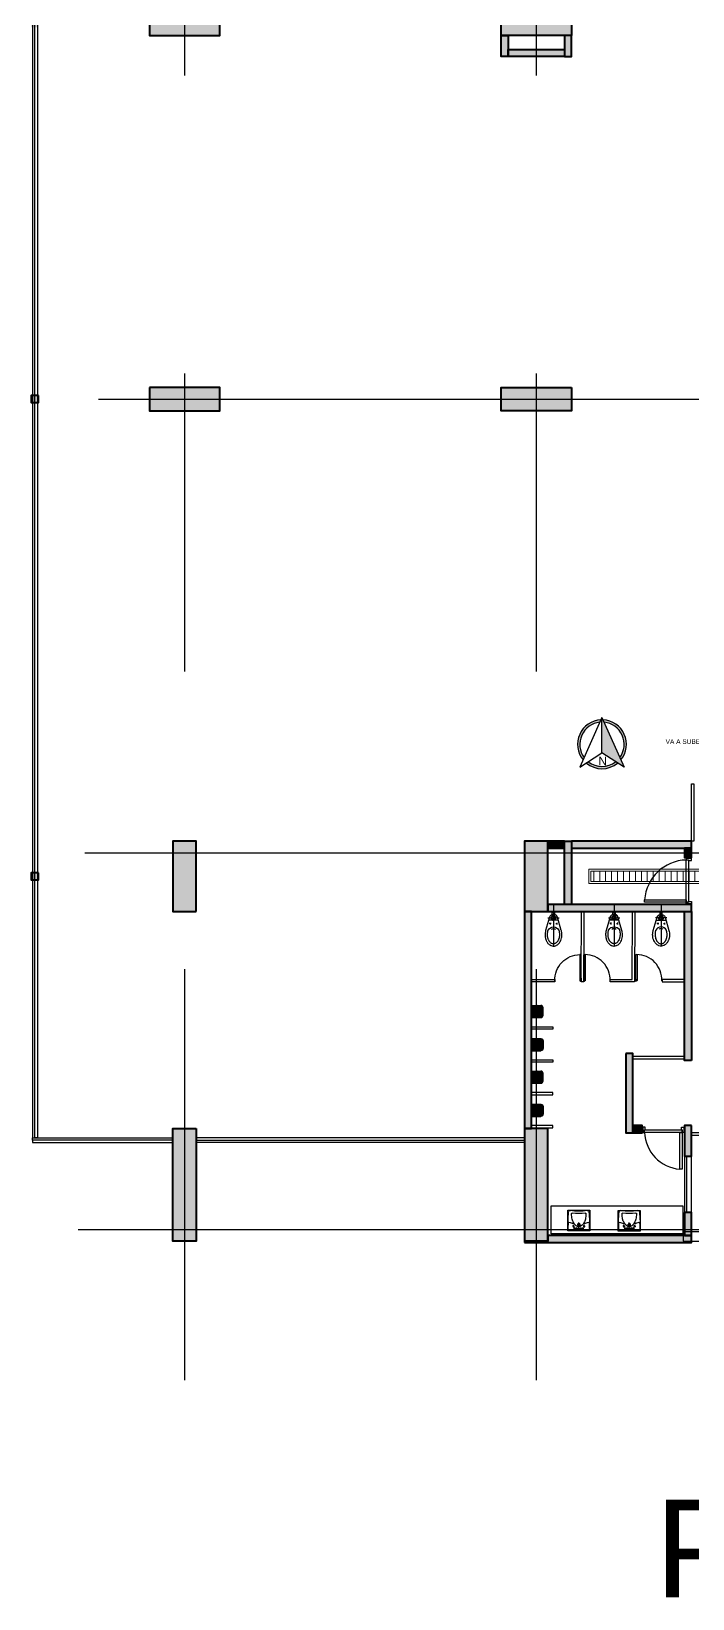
# Model space of a CAD drawing. Header units: millimetres. Extents: x -967 to 876, y -355 to 681.
# Drawn here: x 153.76 to 167.86, y -238.33 to -204.92 of the extents above; entities that cross this region are included whole.
import ezdxf
from ezdxf import colors
from ezdxf.entities.mleader import LeaderData, LeaderLine
from ezdxf.enums import TextEntityAlignment as Align
from ezdxf.math import Vec2, Vec3

# ---------------------------------------------------------------- set-up
doc = ezdxf.new("R2010")
doc.units = ezdxf.units.MM
doc.linetypes.add('Center', pattern=[50.8, 31.75, -6.35, 6.35, -6.35])
doc.linetypes.add('HIDDEN', pattern=[9.525, 6.35, -3.175])
for name, color, linetype, lineweight in [('-CN-GYD-BANDEJA TIPO ESCALERA', 140, 'Continuous', 18), ('Estructura', 8, 'Continuous', 40), ('Muro', 9, 'Continuous', 40), ('Vidrio', 8, 'Continuous', 30)]:
    doc.layers.add(name, color=color, linetype=linetype, lineweight=lineweight)
for name, color, linetype in [('1amobla', 253, 'Continuous'), ('_ACHU5', 255, 'Continuous'), ('AMOBLAMIENTO', 8, 'Continuous'), ('EJE-ESTRUCTURA', 8, 'Center'), ('F-2', 8, 'Continuous'), ('HACHTCOLUMNA', 250, 'Continuous'), ('JCA_HATCH 254', 252, 'Continuous'), ('MUEBLE', 8, 'Continuous'), ('NORTE', 7, 'Continuous'), ('PLO_CORONA', 1, 'Continuous'), ('RE60', 7, 'Continuous')]:
    doc.layers.add(name, color=color, linetype=linetype)
doc.layers.add('DIM-25', color=8, linetype='Continuous', plot=False)
doc.styles.add('ROMAN', font='ROMANS', dxfattribs={"width": 1.2})
doc.styles.get("Standard").update_dxf_attribs({"font": 'arial.ttf'})

# ---------------------------------------------------------------- blocks, each defined once
blk = doc.blocks.new('Est etapa 3 torre')
at = {"layer": 'HACHTCOLUMNA'}
h = blk.add_hatch(color=256, dxfattribs=at)
h.paths.add_polyline_path([(1123.55, -5959.124), (1123.05, -5959.124), (1123.05, -5957.624), (1123.55, -5957.624)])
h.paths.add_polyline_path([(1116.05, -5959.124), (1115.55, -5959.124), (1115.55, -5957.624), (1116.05, -5957.624)])
h.paths.add_polyline_path([(1139.548, -5959.124), (1139.048, -5959.124), (1139.048, -5957.624), (1139.548, -5957.624)])
h.paths.add_polyline_path([(1132.05, -5959.124), (1131.55, -5959.124), (1131.55, -5957.624), (1132.05, -5957.624)])
h.paths.add_polyline_path([(1140.048, -5967.649), (1140.048, -5968.149), (1138.548, -5968.149), (1138.548, -5967.649)])
h.paths.add_polyline_path([(1124.05, -5967.649), (1124.05, -5968.149), (1122.55, -5968.149), (1122.55, -5967.649)])
h.paths.add_polyline_path([(1131.05, -5967.649), (1131.05, -5968.149), (1132.55, -5968.149), (1132.55, -5967.649)])
h.paths.add_polyline_path([(1115.05, -5967.649), (1115.05, -5968.149), (1116.55, -5968.149), (1116.55, -5967.649)])
h.paths.add_polyline_path([(1140.048, -5975.649), (1140.048, -5976.149), (1138.548, -5976.149), (1138.548, -5975.649)])
h.paths.add_polyline_path([(1124.05, -5975.649), (1124.05, -5976.149), (1122.55, -5976.149), (1122.55, -5975.649)])
h.paths.add_polyline_path([(1131.05, -5975.649), (1131.05, -5976.149), (1132.55, -5976.149), (1132.55, -5975.649)])
h.paths.add_polyline_path([(1115.05, -5975.649), (1115.05, -5976.149), (1116.55, -5976.149), (1116.55, -5975.649)])
h.paths.add_polyline_path([(1140.048, -5985.749), (1140.048, -5986.249), (1138.548, -5986.249), (1138.548, -5985.749)])
h.paths.add_polyline_path([(1124.05, -5985.749), (1124.05, -5986.249), (1122.55, -5986.249), (1122.55, -5985.749)])
h.paths.add_polyline_path([(1131.05, -5985.749), (1131.05, -5986.249), (1132.55, -5986.249), (1132.55, -5985.749)])
h.paths.add_polyline_path([(1115.05, -5985.749), (1115.05, -5986.249), (1116.55, -5986.249), (1116.55, -5985.749)])
h.paths.add_polyline_path([(1140.048, -5993.749), (1140.048, -5994.249), (1138.548, -5994.249), (1138.548, -5993.749)])
h.paths.add_polyline_path([(1124.05, -5993.749), (1124.05, -5994.249), (1122.55, -5994.249), (1122.55, -5993.749)])
h.paths.add_polyline_path([(1131.05, -5993.749), (1131.05, -5994.249), (1132.55, -5994.249), (1132.55, -5993.749)])
h.paths.add_polyline_path([(1115.05, -5993.749), (1115.05, -5994.249), (1116.55, -5994.249), (1116.55, -5993.749)])
h.paths.add_polyline_path([(1132.05, -6003.426), (1131.55, -6003.426), (1131.55, -6004.922), (1132.05, -6004.922)])
h.paths.add_polyline_path([(1138.153, -6003.424), (1139.653, -6003.424), (1139.653, -6003.924), (1138.153, -6003.924)])
h.paths.add_polyline_path([(1116.05, -6004.924), (1116.05, -6003.424), (1115.55, -6003.424), (1115.55, -6004.924)])
h.paths.add_polyline_path([(1123.55, -6004.924), (1123.55, -6003.424), (1123.05, -6003.424), (1123.05, -6004.924)])
h.paths.add_polyline_path([(1139.048, -6011.949), (1139.048, -6009.549), (1139.548, -6009.549), (1139.548, -6011.949)])
h.paths.add_polyline_path([(1131.55, -6009.549), (1131.55, -6011.949), (1132.05, -6011.949), (1132.05, -6009.549)])
h.paths.add_polyline_path([(1123.05, -6009.549), (1123.05, -6011.949), (1123.55, -6011.949), (1123.55, -6009.549)])
h.paths.add_polyline_path([(1116.05, -6009.549), (1116.05, -6011.949), (1115.55, -6011.949), (1115.55, -6009.549)])
at = {"layer": 'EJE-ESTRUCTURA'}
for p, q in [((1115.8, -5955.354), (1115.8, -6014.914)), ((1123.3, -5955.354), (1123.3, -6014.914)), ((1113.963, -5993.999), (1145.333, -5993.999)), ((1113.67, -6003.674), (1145.333, -6003.674)), ((1113.531, -6011.699), (1145.333, -6011.699))]:
    blk.add_line(p, q, dxfattribs=at)
at = {"layer": 'Estructura'}
for points in [[(1115.05, -5985.749), (1115.05, -5986.249), (1116.55, -5986.249), (1116.55, -5985.749)], [(1124.05, -5985.749), (1124.05, -5986.249), (1122.55, -5986.249), (1122.55, -5985.749)], [(1115.05, -5993.749), (1115.05, -5994.249), (1116.55, -5994.249), (1116.55, -5993.749)], [(1124.05, -5993.749), (1124.05, -5994.249), (1122.55, -5994.249), (1122.55, -5993.749)], [(1116.05, -6004.924), (1116.05, -6003.424), (1115.55, -6003.424), (1115.55, -6004.924)], [(1123.55, -6004.924), (1123.55, -6003.424), (1123.05, -6003.424), (1123.05, -6004.924)], [(1116.05, -6009.549), (1116.05, -6011.949), (1115.55, -6011.949), (1115.55, -6009.549)], [(1123.05, -6009.549), (1123.05, -6011.949), (1123.55, -6011.949), (1123.55, -6009.549)]]:
    blk.add_lwpolyline(points, close=True, dxfattribs=at)
blk = doc.blocks.new('P8P1P161')
at = {"layer": '_ACHU5'}
h = blk.add_hatch(color=256, dxfattribs=at)
h.dxf.hatch_style = 1
h.paths.add_polyline_path([(-0.13, 0), (0.13, 0), (0.13, -0.08), (-0.13, -0.08)])
h.paths.add_polyline_path([(-0.006, -0.064, 1), (0.006, -0.064, 1)], flags=16)
h.paths.add_polyline_path([(-0.13, -0.08), (0.13, -0.08), (0.13, -0.123, 0.414214), (0.1, -0.093), (-0.1, -0.093, 0.414214), (-0.13, -0.123)])
h.paths.add_polyline_path([(-0.1, -0.093), (0.1, -0.093, -0.414214), (0.13, -0.123), (0.13, -0.19, -0.414214), (0.08, -0.24), (-0.08, -0.24, -0.414214), (-0.13, -0.19), (-0.13, -0.123, -0.414214)])
h.paths.add_polyline_path([(-0.1, -0.101, 0.414214), (-0.115, -0.116), (-0.115, -0.183, 0.414214), (-0.08, -0.218), (0.08, -0.218, 0.414214), (0.115, -0.183), (0.115, -0.116, 0.414214), (0.1, -0.101)], flags=16)
h.paths.add_polyline_path([(-0.024, -0.114), (-0.024, -0.13), (-0.016, -0.13), (-0.016, -0.114)], flags=0)
h.paths.add_polyline_path([(-0.004, -0.114), (-0.004, -0.13), (0.004, -0.13), (0.004, -0.114)], flags=0)
h.paths.add_polyline_path([(0.016, -0.114), (0.016, -0.13), (0.024, -0.13), (0.024, -0.114)], flags=0)
h.paths.add_polyline_path([(-0.115, -0.116, -0.414214), (-0.1, -0.101), (0.1, -0.101, -0.414214), (0.115, -0.116), (0.115, -0.183, -0.414214), (0.08, -0.218), (-0.08, -0.218, -0.414214), (-0.115, -0.183)], flags=0)
h = blk.add_hatch(color=256, dxfattribs=at)
h.dxf.hatch_style = 1
h.paths.add_polyline_path([(-0.115, -0.116), (-0.115, -0.183, 0.414214), (-0.08, -0.218), (0.08, -0.218, 0.414214), (0.115, -0.183), (0.115, -0.116, 0.414214), (0.1, -0.101), (-0.1, -0.101, 0.414214)])
h.paths.add_polyline_path([(0.024, -0.13), (0.016, -0.13), (0.016, -0.114), (0.024, -0.114)], flags=16)
h.paths.add_polyline_path([(0.004, -0.13), (-0.004, -0.13), (-0.004, -0.114), (0.004, -0.114)], flags=16)
h.paths.add_polyline_path([(-0.016, -0.13), (-0.024, -0.13), (-0.024, -0.114), (-0.016, -0.114)], flags=16)
for p, q in [((-0.13, 0), (0.13, 0)), ((-0.13, 0), (-0.13, -0.123)), ((0.13, 0), (0.13, -0.123)), ((-0.13, -0.123), (-0.13, -0.19)), ((-0.115, -0.116), (-0.115, -0.183)), ((-0.1, -0.093), (0.1, -0.093)), ((-0.1, -0.101), (0.1, -0.101)), ((-0.08, -0.218), (0.08, -0.218)), ((-0.08, -0.24), (0.08, -0.24)), ((-0.024, -0.13), (-0.024, -0.114)), ((-0.024, -0.114), (-0.016, -0.114)), ((-0.016, -0.13), (-0.024, -0.13)), ((-0.016, -0.114), (-0.016, -0.13)), ((-0.004, -0.114), (0.004, -0.114)), ((-0.004, -0.13), (-0.004, -0.114)), ((0.004, -0.13), (-0.004, -0.13)), ((0.004, -0.114), (0.004, -0.13)), ((0.016, -0.13), (0.016, -0.114)), ((0.016, -0.114), (0.024, -0.114)), ((0.024, -0.13), (0.016, -0.13)), ((0.024, -0.114), (0.024, -0.13)), ((0.115, -0.116), (0.115, -0.183)), ((0.13, -0.123), (0.13, -0.19))]:
    blk.add_line(p, q)
blk.add_circle((0, -0.064), 0.00632)
for centre, radius, start, end in [((-0.1, -0.123), 0.03, 90, 180), ((-0.08, -0.19), 0.05, 180, 270), ((-0.1, -0.116), 0.0149, 90, 180), ((-0.08, -0.183), 0.0349, 180, 270), ((0.08, -0.183), 0.0349, 270, 0), ((0.08, -0.19), 0.05, 270, 0), ((0.1, -0.123), 0.03, 0, 90), ((0.1, -0.116), 0.0149, 0, 90)]:
    blk.add_arc(centre, radius, start, end)
at = {"style": 'ROMAN', "width": 1.2}
for tag, flags, p in [('CODIN', 3, (0.018, -0.647)), ('CODIN0', 1, (-0.032, -0.975))]:
    blk.add_attdef(tag, text='', height=0.21, dxfattribs=dict(at, flags=flags)).set_placement(p, align=Align.MIDDLE)
blk = doc.blocks.new('PUERTA BAÑOS')
at = {"layer": 'AMOBLAMIENTO'}
for p, q in [((0, 0), (-0.005, 0)), ((0, -0.06), (0, 0)), ((-0.03, -0.005), (-0.03, -0.02)), ((-0.005, 0), (-0.025, 0)), ((-0.025, -0.025), (-0.005, -0.025)), ((-0.005, -0.025), (-0.005, 0)), ((-0.005, 0), (-0.005, -0.06)), ((-0.005, -0.06), (0, -0.06))]:
    blk.add_line(p, q, dxfattribs=at)
blk.add_lwpolyline([(-0.008, 0.002), (-0.008, -0.628, -0.414214), (-0.013, -0.633), (-0.033, -0.633, -0.414214), (-0.038, -0.628), (-0.038, -0.003, -0.414214), (-0.033, 0.002)], format="xyb", close=True, dxfattribs=at)
blk.add_circle((-0.022, -0.013), 0.0025, dxfattribs=at)
at = {"layer": 'AMOBLAMIENTO', "ltscale": 0.1}
blk.add_arc((-0.034, -0.026), 0.607, 177.5483, 270.1437, dxfattribs=at)
at = {"layer": 'AMOBLAMIENTO'}
for centre, start, end in [((-0.025, -0.005), 90, 180), ((-0.025, -0.02), 180, 270)]:
    blk.add_arc(centre, 0.005, start, end, dxfattribs=at)
blk = doc.blocks.new('INODORO')
at = {"layer": 'AMOBLAMIENTO', "extrusion": (-1.55665e-06, -4.47371e-06, 1)}
for p, q in [((0.103, 0.17, 13.502), (-0.103, 0.17, 13.502)), ((-0.024, 0.164, 13.502), (-0.101, 0.164, 13.502)), ((-0.051, 0.24, 13.502), (-0.089, 0.24, 13.502)), ((-0.07, 0.221, 13.502), (-0.07, 0.259, 13.502)), ((0.101, 0.164, 13.502), (0.024, 0.164, 13.502)), ((0.051, 0.24, 13.502), (0.089, 0.24, 13.502)), ((0.07, 0.221, 13.502), (0.07, 0.259, 13.502))]:
    blk.add_line(p, q, dxfattribs=at)
at = {"layer": 'AMOBLAMIENTO', "extrusion": (-1.55665e-06, -4.47371e-06, 1), "elevation": 13.502, "flags": 128}
for points in [[(0.167, 0.387), (0.084, 0.101, -0.016701), (0.083, 0.097, -0.022806), (0.08, 0.091, -0.021821), (0.078, 0.086, -0.034751), (0.072, 0.078, -0.036571), (0.065, 0.07, -0.043988), (0.056, 0.062, -0.052185), (0.043, 0.055, -0.082496), (0.021, 0.05, -0.014668), (0.017, 0.05), (-0.017, 0.05, -0.083909), (-0.04, 0.054, -0.098699), (-0.063, 0.068, -0.082496), (-0.078, 0.086, -0.052185), (-0.083, 0.099, -0.009147), (-0.084, 0.101), (-0.167, 0.387, -0.038438), (-0.177, 0.436, -0.03221), (-0.18, 0.478, -0.004356), (-0.18, 0.484, -0.034754), (-0.176, 0.528, -0.021818), (-0.17, 0.556, -0.013779), (-0.166, 0.573, -0.009024), (-0.163, 0.582, -0.022804), (-0.154, 0.603, -0.021821), (-0.144, 0.623, -0.031515), (-0.127, 0.649, -0.003233), (-0.126, 0.651, -0.036571), (-0.107, 0.672, -0.043988), (-0.081, 0.694, -0.02205), (-0.066, 0.703, -0.030103), (-0.051, 0.71, -0.082496), (-0.008, 0.72, -0.014666), (0, 0.72, -0.083908), (0.045, 0.712, -0.043384), (0.066, 0.703, -0.055079), (0.101, 0.678, -0.050815), (0.127, 0.649, -0.03155), (0.144, 0.623, -0.052186), (0.165, 0.575, -0.001468), (0.166, 0.573, -0.042516), (0.177, 0.52, -0.03221), (0.18, 0.478, -0.004357), (0.18, 0.472, -0.034752), (0.176, 0.427, -0.02182), (0.17, 0.4, -0.009707), (0.167, 0.387)], [(0, 0.67, 0.014666), (-0.005, 0.67, 0.082496), (-0.032, 0.664, 0.044795), (-0.046, 0.657, 0.007375), (-0.05, 0.654, 0.043988), (-0.07, 0.638, 0.036571), (-0.084, 0.621, 0.018877), (-0.091, 0.612, 0.015864), (-0.098, 0.601, 0.021821), (-0.106, 0.584, 0.022804), (-0.114, 0.566, 0.01791), (-0.118, 0.551, 0.004894), (-0.12, 0.545, 0.021818), (-0.125, 0.52, 0.034754), (-0.128, 0.478, 0.004356), (-0.129, 0.472, 0.03221), (-0.126, 0.434, 0.03362), (-0.118, 0.394, 0.010353), (-0.116, 0.385, 0.008488), (-0.113, 0.378)], [(0.113, 0.378, 0.000935), (0.114, 0.379, 0.017908), (0.118, 0.394, 0.004894), (0.12, 0.399, 0.02182), (0.125, 0.425, 0.034752), (0.129, 0.467, 0.004357), (0.129, 0.472, 0.03221), (0.126, 0.511, 0.033619), (0.118, 0.551, 0.010353), (0.116, 0.56, 0.052186), (0.098, 0.601, 0.015899), (0.091, 0.612, 0.066511), (0.065, 0.642, 0.040373), (0.046, 0.657, 0.058094), (0.028, 0.665, 0.083908), (0, 0.67)]]:
    blk.add_lwpolyline(points, format="xyb", dxfattribs=at)
at = {"layer": 'AMOBLAMIENTO', "linetype": 'HIDDEN', "ltscale": 0.25, "extrusion": (-1.55665e-06, -4.47371e-06, 1), "elevation": 13.502}
for points in [[(0, -0.15), (0, 0.72)], [(-0.12, 0.12), (0.12, 0.12)]]:
    blk.add_lwpolyline(points, dxfattribs=at)
at = {"layer": 'AMOBLAMIENTO', "extrusion": (-1.55665e-06, -4.47371e-06, 1), "elevation": 13.502}
blk.add_lwpolyline([(0.025, 0.05), (-0.025, 0.05), (-0.025, 0), (0.025, 0)], close=True, dxfattribs=at)
at = {"layer": 'AMOBLAMIENTO', "extrusion": (-1.55665e-06, -4.47371e-06, 1)}
for major_axis, start_param, end_param in [((0.121, -0.042), 3.962815, 6.131668), ((0.0863, -0.03), 4.528683, 5.5658)]:
    blk.add_ellipse((0, 0.438, 13.502), major_axis=major_axis, ratio=1, start_param=start_param, end_param=end_param, dxfattribs=at)
for centre, major_axis in [((-0.07, 0.24, 13.502), (0.00567, -0.00197)), ((0, 0.12, 13.502), (0.0472, -0.0164)), ((0, 0.12, 13.502), (0.0425, -0.0148)), ((0, 0.12, 13.502), (0.0331, -0.0115)), ((0.07, 0.24, 13.502), (0.00567, -0.00197))]:
    blk.add_ellipse(centre, major_axis=major_axis, ratio=1, dxfattribs=at)
blk = doc.blocks.new('lav discapacitados')
for p, q in [((0.135, 0.125), (0.135, 0.14)), ((0.503, 0.125), (0.503, 0.14)), ((0.038, -0.307), (0.601, -0.307)), ((0.058, -0.289), (0.319, -0.289)), ((0.183, -0.19), (0.154, -0.19)), ((0.183, -0.19), (0.183, -0.162)), ((0.183, -0.19), (0.183, -0.218)), ((0.183, -0.19), (0.211, -0.19)), ((0.215, -0.251), (0.187, -0.251)), ((0.215, -0.251), (0.215, -0.223)), ((0.215, -0.251), (0.243, -0.251)), ((0.215, -0.251), (0.215, -0.28)), ((0.267, -0.251), (0.239, -0.251)), ((0.267, -0.251), (0.267, -0.223)), ((0.267, -0.251), (0.295, -0.251)), ((0.267, -0.251), (0.267, -0.28)), ((0.319, -0.15), (0.276, -0.15)), ((0.319, -0.251), (0.291, -0.251)), ((0.319, -0.317), (0.319, -0.096)), ((0.319, -0.15), (0.319, -0.122)), ((0.319, -0.15), (0.362, -0.15)), ((0.319, -0.15), (0.319, -0.178)), ((0.319, -0.251), (0.319, -0.223)), ((0.319, -0.251), (0.348, -0.251)), ((0.319, -0.251), (0.319, -0.28)), ((0.58, -0.289), (0.319, -0.289)), ((0.371, -0.251), (0.343, -0.251)), ((0.371, -0.251), (0.371, -0.223)), ((0.371, -0.251), (0.4, -0.251)), ((0.371, -0.251), (0.371, -0.28)), ((0.424, -0.251), (0.395, -0.251)), ((0.424, -0.251), (0.424, -0.223)), ((0.424, -0.251), (0.452, -0.251)), ((0.424, -0.251), (0.424, -0.28)), ((0.456, -0.19), (0.427, -0.19)), ((0.456, -0.19), (0.456, -0.162)), ((0.456, -0.19), (0.484, -0.19)), ((0.456, -0.19), (0.456, -0.218))]:
    blk.add_line(p, q)
blk.add_lwpolyline([(0.135, 0.125, 0.057771), (0.15, -0.005, 0.071436), (0.189, -0.104, 0.106424), (0.255, -0.178, 0.158971), (0.319, -0.199, 0.158971)], format="xyb")
at = {"linetype": 'Continuous'}
for centre in [(0.183, -0.19), (0.215, -0.251), (0.267, -0.251), (0.371, -0.251), (0.424, -0.251), (0.456, -0.19)]:
    blk.add_circle(centre, 0.0174, dxfattribs=at)
for centre, radius in [((0.319, -0.15), 0.0325), ((0.319, -0.15), 0.023), ((0.319, -0.251), 0.0174)]:
    blk.add_circle(centre, radius)
for centre, radius, start, end in [((5.796, -0.307), 5.759, 175.151, 180), ((0.097, 0.176), 0.0385, 79.4854, 175.151), ((0.319, 1.375), 1.181, 259.4854, 280.5146), ((0.145, 0.14), 0.0102, 81.9935, 180), ((0.319, 1.375), 1.237, 261.9935, 278.0065), ((-0.066, 0.125), 0.57, 346.7746, 0), ((0.493, 0.14), 0.0102, 0, 98.0065), ((0.542, 0.176), 0.0385, 4.849, 100.5146), ((-5.158, -0.307), 5.759, 0, 4.849), ((5.796, -0.307), 5.748, 177.9207, 179.7162), ((0.058, -0.279), 0.0102, 179.7162, 270), ((0.062, -0.099), 0.0102, 88.9603, 177.9207), ((0.058, -0.307), 0.218, 56.4295, 88.9603), ((0.185, -0.117), 0.0102, 236.4295, 31.5913), ((0.319, -0.091), 0.109, 270, 306.1312), ((0.244, 0.012), 0.236, 306.1312, 330.4303), ((0.454, -0.117), 0.0102, 148.4087, 303.5705), ((0.124, 0.08), 0.374, 330.4303, 346.7746), ((0.58, -0.307), 0.218, 91.0397, 123.5705), ((0.576, -0.099), 0.0102, 2.0793, 91.0397), ((0.58, -0.279), 0.0102, 270, 0.2838), ((-5.158, -0.307), 5.748, 0.2838, 2.0793)]:
    blk.add_arc(centre, radius, start, end)
blk = doc.blocks.new('A$C66dadc9e')
at = {"layer": 'JCA_HATCH 254'}
h = blk.add_hatch(color=256, dxfattribs=at)
h.paths.add_polyline_path([(8.584, -19.268), (8.734, -19.268), (8.734, -19.718), (8.584, -19.718)])
h.paths.add_polyline_path([(8.734, -19.268), (8.734, -19.418), (9.934, -19.418), (9.934, -19.268)])
h.paths.add_polyline_path([(9.934, -19.268), (10.084, -19.268), (10.084, -19.718), (9.934, -19.718)])
h.paths.add_polyline_path([(0.084, -19.268), (0.234, -19.268), (0.234, -19.718), (0.084, -19.718)])
h.paths.add_polyline_path([(0.234, -19.268), (0.234, -19.418), (1.434, -19.418), (1.434, -19.268)])
h.paths.add_polyline_path([(1.434, -19.268), (1.584, -19.268), (1.584, -19.718), (1.434, -19.718)])
h.paths.add_polyline_path([(0.234, -20.668), (0.084, -20.668), (0.084, -20.218), (0.234, -20.218)])
h.paths.add_polyline_path([(1.434, -20.668), (1.584, -20.668), (1.584, -20.218), (1.434, -20.218)])
h.paths.add_polyline_path([(0.234, -20.668), (0.234, -20.518), (1.434, -20.518), (1.434, -20.668)])
h.paths.add_polyline_path([(8.734, -20.668), (8.584, -20.668), (8.584, -20.218), (8.734, -20.218)])
h.paths.add_polyline_path([(9.934, -20.668), (10.084, -20.668), (10.084, -20.218), (9.934, -20.218)])
h.paths.add_polyline_path([(8.734, -20.668), (8.734, -20.518), (9.934, -20.518), (9.934, -20.668)])
h.paths.add_polyline_path([(8.734, -2.568), (8.584, -2.568), (8.584, -2.118), (8.734, -2.118)])
h.paths.add_polyline_path([(9.934, -2.568), (10.084, -2.568), (10.084, -2.118), (9.934, -2.118)])
h.paths.add_polyline_path([(8.734, -2.568), (8.734, -2.418), (9.934, -2.418), (9.934, -2.568)])
h.paths.add_polyline_path([(8.584, -1.168), (8.734, -1.168), (8.734, -1.618), (8.584, -1.618)])
h.paths.add_polyline_path([(8.734, -1.168), (8.734, -1.318), (9.934, -1.318), (9.934, -1.168)])
h.paths.add_polyline_path([(9.934, -1.168), (10.084, -1.168), (10.084, -1.618), (9.934, -1.618)])
h.paths.add_polyline_path([(0.084, -1.168), (0.234, -1.168), (0.234, -1.618), (0.084, -1.618)])
h.paths.add_polyline_path([(0.234, -1.168), (0.234, -1.318), (1.434, -1.318), (1.434, -1.168)])
h.paths.add_polyline_path([(1.434, -1.168), (1.584, -1.168), (1.584, -1.618), (1.434, -1.618)])
h.paths.add_polyline_path([(0.234, -2.568), (0.084, -2.568), (0.084, -2.118), (0.234, -2.118)])
h.paths.add_polyline_path([(1.434, -2.568), (1.584, -2.568), (1.584, -2.118), (1.434, -2.118)])
h.paths.add_polyline_path([(0.234, -2.568), (0.234, -2.418), (1.434, -2.418), (1.434, -2.568)])
h.paths.add_polyline_path([(-9.784, -38.068), (-9.934, -38.068), (-9.934, -38.218), (-9.784, -38.218)])
h.paths.add_polyline_path([(-9.784, -27.893), (-9.934, -27.893), (-9.934, -28.043), (-9.784, -28.043)])
h.paths.add_polyline_path([(-9.784, -19.893), (-9.934, -19.893), (-9.934, -20.043), (-9.784, -20.043)])
h.paths.add_polyline_path([(-9.784, -9.793), (-9.934, -9.793), (-9.934, -9.943), (-9.784, -9.943)])
h.paths.add_polyline_path([(-9.782, -1.793), (-9.932, -1.793), (-9.932, -1.943), (-9.782, -1.943)])
h.paths.add_polyline_path([(20.108, -27.893), (19.958, -27.893), (19.958, -28.043), (20.108, -28.043)])
h.paths.add_polyline_path([(20.108, -19.893), (19.958, -19.893), (19.958, -20.043), (20.108, -20.043)])
h.paths.add_polyline_path([(20.108, -9.793), (19.958, -9.793), (19.958, -9.943), (20.108, -9.943)])
h.paths.add_polyline_path([(20.108, -1.793), (19.958, -1.793), (19.958, -1.943), (20.108, -1.943)])
at = {"layer": 'JCA_HATCH 254', "linetype": 'Continuous', "ltscale": 0.3, "transparency": 33554687}
h = blk.add_hatch(color=256, dxfattribs=at)
h.dxf.hatch_style = 1
h.paths.add_polyline_path([(1.084, -37.394), (1.084, -37.544), (1.433, -37.544), (1.433, -37.394)])
h = blk.add_hatch(color=256, dxfattribs=at)
h.dxf.hatch_style = 1
h.paths.add_polyline_path([(1.433, -37.394), (1.583, -37.394), (1.583, -38.744), (1.433, -38.744)])
h = blk.add_hatch(color=256, dxfattribs=at)
h.dxf.hatch_style = 1
h.paths.add_polyline_path([(4.144, -37.394), (1.583, -37.394), (1.583, -37.544), (4.144, -37.544)])
h = blk.add_hatch(color=256, dxfattribs=at)
h.dxf.hatch_style = 1
h.paths.add_polyline_path([(3.994, -37.544), (3.994, -37.744), (4.144, -37.744), (4.144, -37.544)])
h = blk.add_hatch(color=256, dxfattribs=at)
h.dxf.hatch_style = 1
h.paths.add_polyline_path([(4.144, -38.894), (4.144, -38.744), (1.084, -38.744), (1.084, -38.894)])
h = blk.add_hatch(color=256, dxfattribs=at)
h.dxf.hatch_style = 1
h.paths.add_polyline_path([(0.735, -43.518), (0.734, -38.893), (0.584, -38.893), (0.585, -43.152), (0.584, -43.518)])
h = blk.add_hatch(color=256, dxfattribs=at)
h.dxf.hatch_style = 1
h.paths.add_polyline_path([(4.144, -42.068), (3.994, -42.068), (3.994, -38.894), (4.144, -38.894)])
h = blk.add_hatch(color=256, dxfattribs=at)
h.dxf.hatch_style = 1
h.paths.add_polyline_path([(2.744, -41.918), (2.744, -43.608), (2.894, -43.608), (2.894, -41.918)])
h = blk.add_hatch(color=256, dxfattribs=at)
h.dxf.hatch_style = 1
h.paths.add_polyline_path([(2.894, -43.608), (3.094, -43.608), (3.094, -43.458), (2.894, -43.458)])
h = blk.add_hatch(color=256, dxfattribs=at)
h.dxf.hatch_style = 1
h.paths.add_polyline_path([(4.144, -43.458), (3.994, -43.458), (3.994, -44.107), (4.144, -44.107)])
h = blk.add_hatch(color=256, dxfattribs=at)
h.dxf.hatch_style = 1
h.paths.add_polyline_path([(3.994, -45.308), (3.994, -45.802), (4.144, -45.802), (4.144, -45.308)])
h = blk.add_hatch(color=256, dxfattribs=at)
h.dxf.hatch_style = 1
h.paths.add_polyline_path([(0.584, -45.952), (4.144, -45.952), (4.144, -45.802), (1.084, -45.802), (1.084, -45.918), (0.584, -45.918)])
at = {"layer": '1amobla', "linetype": 'Continuous', "ltscale": 0.3}
blk.add_line((4.132, -38.744), (4.144, -38.744), dxfattribs=at)
at = {"layer": 'AMOBLAMIENTO'}
for points in [[(1.846, -38.894), (1.845, -40.392), (1.795, -40.392), (1.795, -40.342), (1.795, -40.342), (1.796, -38.894)], [(2.933, -38.894), (2.932, -40.393), (2.413, -40.393), (2.413, -40.343), (2.882, -40.343), (2.883, -38.894)], [(1.227, -40.392), (0.734, -40.391), (0.734, -40.341), (0.87, -40.341), (0.87, -40.341), (1.227, -40.342)], [(3.517, -40.392), (3.994, -40.391), (3.994, -40.341), (3.874, -40.341), (3.874, -40.341), (3.517, -40.342)], [(1.184, -41.353), (1.184, -41.403), (0.734, -41.403), (0.734, -41.353)], [(1.184, -42.053), (1.184, -42.103), (0.734, -42.103), (0.734, -42.053)], [(1.184, -42.803), (1.184, -42.753), (0.734, -42.753), (0.734, -42.803)], [(1.184, -43.503), (1.184, -43.453), (0.734, -43.453), (0.734, -43.503)], [(3.959, -45.767), (1.155, -45.767), (1.155, -45.167), (3.959, -45.167)], [(1.975, -45.262), (1.975, -45.7), (1.508, -45.7), (1.508, -45.262)], [(3.05, -45.267), (3.05, -45.705), (2.583, -45.705), (2.583, -45.267)]]:
    blk.add_lwpolyline(points, close=True, dxfattribs=at)
at = {"layer": 'DIM-25'}
blk.add_arc((3.968, -43.568), 0.824, 182.2741, 264.7703, dxfattribs=at)
at = {"layer": 'F-2'}
for points in [[(4.045, -37.744), (4.045, -37.757), (4.132, -37.757), (4.132, -37.744)], [(4.083, -37.807), (4.144, -37.807), (4.144, -37.757), (4.032, -37.757), (4.032, -37.795), (4.083, -37.795), (4.083, -37.807)], [(4.083, -38.681), (4.144, -38.681), (4.144, -38.731), (4.032, -38.731), (4.032, -38.693), (4.083, -38.693), (4.083, -38.681)], [(4.045, -38.744), (4.045, -38.731), (4.132, -38.731), (4.132, -38.744)], [(3.094, -43.588), (3.107, -43.588), (3.107, -43.501), (3.094, -43.501)], [(3.157, -43.55), (3.157, -43.488), (3.107, -43.488), (3.107, -43.601), (3.145, -43.601), (3.145, -43.55), (3.157, -43.55)], [(3.931, -43.55), (3.931, -43.488), (3.981, -43.488), (3.981, -43.601), (3.943, -43.601), (3.943, -43.55), (3.931, -43.55)], [(3.994, -43.501), (3.981, -43.501), (3.981, -43.588), (3.994, -43.588)]]:
    blk.add_lwpolyline(points, dxfattribs=at)
for points in [[(4.083, -38.693), (4.032, -38.693), (4.032, -37.795), (4.083, -37.795)], [(3.943, -43.55), (3.943, -43.601), (3.145, -43.601), (3.145, -43.55)], [(6.743, -45.918), (6.743, -45.725), (3.964, -45.725), (3.964, -45.918)]]:
    blk.add_lwpolyline(points, close=True, dxfattribs=at)
at = {"layer": 'MUEBLE', "linetype": 'ByBlock'}
blk.add_lwpolyline([(4.195, -37.395), (4.144, -37.394), (4.144, -36.169), (4.195, -36.169)], close=True, dxfattribs=at)
at = {"layer": 'MUEBLE', "linetype": 'HIDDEN'}
for points in [[(4.032, -38.643), (4.032, -38.693), (3.144, -38.693), (3.144, -38.643)], [(3.893, -43.601), (3.943, -43.601), (3.943, -44.388), (3.893, -44.388)]]:
    blk.add_lwpolyline(points, close=True, dxfattribs=at)
at = {"layer": 'MUEBLE', "linetype": 'ByBlock'}
blk.add_arc((4.056, -38.709), 0.914, 91.5354, 175.8492, dxfattribs=at)
at = {"layer": 'Muro'}
for points in [[(0.234, -20.668), (0.084, -20.668), (0.084, -20.218), (0.234, -20.218)], [(1.434, -20.668), (1.584, -20.668), (1.584, -20.218), (1.434, -20.218)], [(0.234, -20.668), (0.234, -20.518), (1.434, -20.518), (1.434, -20.668)], [(-9.784, -27.893), (-9.934, -27.893), (-9.934, -28.043), (-9.784, -28.043)], [(1.084, -37.394), (1.084, -37.544), (1.433, -37.544), (1.433, -37.394)], [(1.433, -37.394), (1.583, -37.394), (1.583, -38.744), (1.433, -38.744)], [(1.433, -37.394), (1.583, -37.394), (1.583, -38.744), (1.433, -38.744)], [(-9.784, -38.068), (-9.934, -38.068), (-9.934, -38.218), (-9.784, -38.218)], [(4.144, -38.894), (4.144, -38.744), (1.084, -38.744), (1.084, -38.894)], [(0.735, -43.518), (0.734, -38.893), (0.584, -38.893), (0.585, -43.152), (0.585, -43.152), (0.585, -43.152), (0.584, -43.518), (0.584, -43.518)], [(4.144, -42.068), (3.994, -42.068), (3.994, -38.894), (4.144, -38.894)], [(2.744, -41.918), (2.744, -43.608), (2.894, -43.608), (2.894, -41.918)], [(2.894, -43.608), (3.094, -43.608), (3.094, -43.458), (2.894, -43.458)], [(4.144, -43.458), (3.994, -43.458), (3.994, -44.107), (4.144, -44.107)], [(3.994, -45.308), (3.994, -45.802), (4.144, -45.802), (4.144, -45.308)], [(0.584, -45.952), (4.144, -45.952), (4.144, -45.802), (1.084, -45.802), (1.084, -45.918), (0.584, -45.918)]]:
    blk.add_lwpolyline(points, close=True, dxfattribs=at)
for points in [[(4.144, -37.394), (1.583, -37.394), (1.583, -37.544), (4.144, -37.544), (4.144, -37.394)], [(3.994, -37.544), (3.994, -37.744), (4.144, -37.744), (4.144, -37.544), (3.994, -37.544)]]:
    blk.add_lwpolyline(points, dxfattribs=at)
at = {"layer": 'Vidrio'}
for points in [[(-9.906, -43.718), (-9.856, -43.718), (-9.856, 5.032), (-9.906, 5.032)], [(-9.805, -43.718), (-9.856, -43.718), (-9.856, 5.032), (-9.805, 5.032)], [(3.994, -42.037), (3.994, -41.987), (2.894, -41.987), (2.894, -42.037)], [(-6.916, -43.718), (-6.916, -43.768), (-9.906, -43.768), (-9.906, -43.718)], [(-6.916, -43.819), (-6.916, -43.768), (-9.906, -43.768), (-9.906, -43.819)], [(-6.416, -43.718), (-6.416, -43.768), (0.584, -43.768), (0.584, -43.718)], [(-6.416, -43.819), (-6.416, -43.768), (0.584, -43.768), (0.584, -43.819)], [(6.743, -43.658), (6.743, -43.608), (4.144, -43.608), (4.144, -43.658)], [(4.144, -44.107), (3.994, -44.107), (3.994, -45.308), (4.144, -45.308)], [(4.044, -44.107), (3.994, -44.107), (3.994, -45.308), (4.044, -45.308)]]:
    blk.add_lwpolyline(points, close=True, dxfattribs=at)
at = {"layer": 'AMOBLAMIENTO', "extrusion": (0, 0, -1), "zscale": -1, "rotation": 180.0000163624754}
for p in [(-1.201, -38.911, 13.502), (-2.493, -38.909, 13.502)]:
    blk.add_blockref('INODORO', p, dxfattribs=at)
at = {"layer": 'AMOBLAMIENTO', "extrusion": (0, 0, -1), "xscale": -1, "zscale": -1, "rotation": 179.9999836375244}
blk.add_blockref('INODORO', (-3.496, -38.911, 13.502), dxfattribs=at)
at = {"layer": 'AMOBLAMIENTO', "linetype": 'HIDDEN', "ltscale": 0.0003, "yscale": 0.8784798838123716, "zscale": 0.8784798838123716}
for p, xscale, rotation in [((1.795, -40.369), -0.8784798838123716, 179.9996933002925), ((1.845, -40.369), 0.8784798838123716, 180.0003066997074), ((2.949, -40.369), 0.8784798838123716, 180.0003066997074)]:
    blk.add_blockref('PUERTA BAÑOS', p, dxfattribs=dict(at, xscale=xscale, rotation=rotation))
at = {"layer": 'AMOBLAMIENTO', "xscale": -0.8295741607167509, "yscale": 0.8295741607167509, "zscale": 0.8295741607167509, "rotation": 359.9999986294064}
for p in [(2.006, -45.445), (3.082, -45.445)]:
    blk.add_blockref('lav discapacitados', p, dxfattribs=at)
at = {"layer": 'Muro'}
blk.add_blockref('Est etapa 3 torre', (-1122.466, 5966.03), dxfattribs=at)
at = {"layer": 'PLO_CORONA', "extrusion": (0, 0, -1), "xscale": -1, "zscale": -1}
for p, rotation in [((-0.741, -41.025), 269.9999834825436), ((-0.741, -41.025), 269.9999834825435), ((-0.741, -42.425), 269.9999834825435)]:
    blk.add_blockref('P8P1P161', p, dxfattribs=dict(at, rotation=rotation))
at = {"layer": 'PLO_CORONA', "extrusion": (0, 0, -1), "zscale": -1}
for p, rotation in [((-0.741, -41.731), 270.0000165174564), ((-0.741, -41.731), 270.0000165174565), ((-0.741, -43.131), 270.0000165174564)]:
    blk.add_blockref('P8P1P161', p, dxfattribs=dict(at, rotation=rotation))
blk = doc.blocks.new('A$Cf847e5f9')
h = blk.add_hatch(color=256)
h.dxf.hatch_style = 1
h.paths.add_polyline_path([(-0.94, 0.95), (-0.48, 1.98, -0.58483), (6.62, 18.02), (7.08, 19.06, 0.618991)])
h.paths.add_polyline_path([(15.65, 1.98), (16.1, 0.95, 0.618991), (8.08, 19.06), (8.54, 18.02, -0.58483)])
at = {"true_color": 0x636466}
h = blk.add_hatch(color=251, dxfattribs=at)
h.dxf.hatch_style = 1
h.paths.add_polyline_path([(7.58, 4.1), (17.59, -2.41), (7.58, 20.19)])
h = blk.add_hatch(color=256)
h.dxf.hatch_style = 1
h.paths.add_polyline_path([(1.39, 0.07), (0.5, -0.5, 0.361596), (14.66, -0.5), (13.78, 0.07, -0.344197)])
for points in [[(-2.43, -2.41), (7.58, 4.1)], [(17.59, -2.41), (7.58, 4.1)]]:
    blk.add_lwpolyline(points)
at = {"layer": 'NORTE'}
for q in [(-2.43, -2.41), (17.59, -2.41)]:
    blk.add_line((7.58, 20.19), q, dxfattribs=at)
blk.add_lwpolyline([(7.58, 4.1), (7.58, 20.19)], dxfattribs=at)
for radius, start, end in [(11.06, 92.58787, 219.61645), (10.06, 95.46145, 216.74287), (11.06, 320.38355, 87.41213), (10.06, 323.25713, 84.53855), (10.06, 232.0134, 307.9866), (11.06, 230.24045, 309.75955)]:
    blk.add_arc((7.58, 8), radius, start, end, dxfattribs=at)
at = {"layer": 'NORTE', "insert": (5.88, 2.43), "char_height": 4, "attachment_point": 1}
blk.add_mtext_dynamic_manual_height_columns('N', width=1.3231, gutter_width=12.5, heights=[0], dxfattribs=at)

msp = doc.modelspace()

# ---------------------------------------------------------------- linework, layer by layer
at = {"layer": '-CN-GYD-BANDEJA TIPO ESCALERA', "color": 1, "lineweight": 13}
msp.add_lwpolyline([(165.647, -223.083), (165.647, -222.784)], dxfattribs=at)

# ---------------------------------------------------------------- block references
msp.add_blockref('A$C66dadc9e', (163.695, -184.79))
at = {"layer": 'NORTE', "xscale": 0.04704920251366716, "yscale": 0.04704920251366716, "zscale": 0.4704920251366715}
msp.add_blockref('A$Cf847e5f9', (165.574, -220.495), dxfattribs=at)

# ---------------------------------------------------------------- texts
at = {"layer": 'RE60', "insert": (156.886, -232.746), "char_height": 2, "attachment_point": 1}
msp.add_mtext_dynamic_manual_height_columns('\\pxqc;{\\H1.0417x;\\C6;\\P\\C256;PISO 5}', width=29.72935, gutter_width=2.5, heights=[0], dxfattribs=at)

# ---------------------------------------------------------------- next in the draw order: leaders
at = {"color": 7, "lineweight": 0}
ml = msp.add_multileader_mtext('Standard', dxfattribs=at)
ml.set_content('\\A1;VA A SUBESTACIÓN TABLERO ML7 ZONAS COMUNES\\PCON CABLE\\P9 No 350(F) + 3No 250(N) + 1No 4/0(T)', color=7)
ml.set_leader_properties()
ml.build(insert=Vec2(0, 0))
ml.multileader.update_dxf_attribs({"dogleg_length": 0.1, "arrow_head_size": 0.1})
ctx = ml.context
ctx.base_point, ctx.char_height, ctx.arrow_head_size, ctx.landing_gap_size, ctx.plane_origin = Vec3(167.195, -220.075), 0.1, 0.1, 0.1, Vec3(173.681, -215.36)
ctx.text_align_type = 2
notes = []
notes.append((ctx, [(1, (1, 1, 0), (171.12, -220.075), (-1, 0), 0.1, [(0, [(172.15, -222.934)], 0, [])])]))
ctx.mtext.insert, ctx.mtext.width, ctx.mtext.alignment, ctx.mtext.flow_direction = Vec3(170.92, -220.011), 3.62603, 3, 5
ctx.mtext.has_bg_fill, ctx.mtext.bg_color, ctx.mtext.bg_scale_factor, ctx.mtext.bg_transparency, ctx.mtext.use_window_bg_color = 1, -1027028792, 1.5, 0, 1
for ctx, leaders in notes:
    for number, flags, end, landing, length, lines in leaders:
        leader = LeaderData()
        leader.index, (leader.has_last_leader_line, leader.has_dogleg_vector, leader.attachment_direction) = number, flags
        leader.last_leader_point, leader.dogleg_vector, leader.dogleg_length = Vec3(end), Vec3(landing), length
        for number, points, colour, breaks in lines:
            line = LeaderLine()
            line.index, line.vertices, line.color, line.breaks = number, Vec3.list(points), colors.encode_raw_color(colour), breaks
            leader.lines.append(line)
        ctx.leaders.append(leader)

# ---------------------------------------------------------------- next in the draw order: hatches: boundary and pattern name
at = {"layer": '-CN-GYD-BANDEJA TIPO ESCALERA'}
h = msp.add_hatch(dxfattribs=at)
h.set_pattern_fill('ANSI31', color=1, scale=0.04, angle=45)
h.set_pattern_definition([(90, (0.01961, 0), (-0.127, 0), [])])
h.paths.add_polyline_path([(165.695, -222.824), (165.695, -223.043), (172.102, -223.043), (172.102, -222.824)])

# ---------------------------------------------------------------- next in the draw order: linework, layer by layer
at = {"layer": '-CN-GYD-BANDEJA TIPO ESCALERA', "color": 1, "lineweight": 13}
for points in [[(169.378, -223.083), (172.15, -223.083), (172.15, -222.784), (169.459, -222.784), (165.647, -222.784)], [(169.078, -223.083), (165.647, -223.083)]]:
    msp.add_lwpolyline(points, dxfattribs=at)
at = {"layer": '-CN-GYD-BANDEJA TIPO ESCALERA', "color": 1}
msp.add_lwpolyline([(165.695, -222.824), (165.695, -223.043), (172.102, -223.043), (172.102, -222.824)], close=True, dxfattribs=at)

doc.saveas('drawing.dxf')
